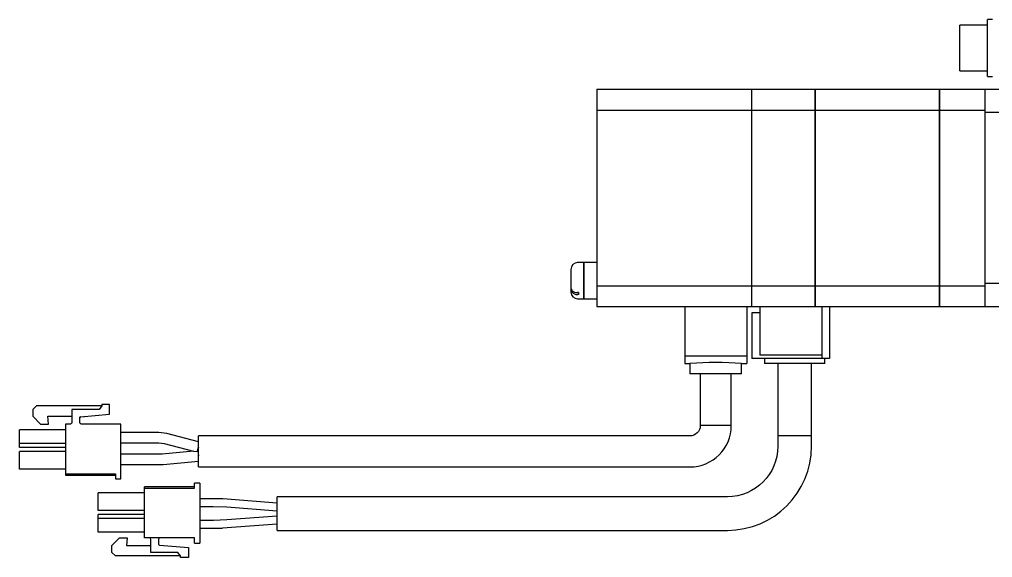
# Model space of a CAD drawing. Extents: x 0 to 1546, y -8 to 1243.
# Drawn here: x 388.6 to 576.7, y 246.1 to 350.1 of the extents above; entities that cross this region are included whole.
import ezdxf

# ---------------------------------------------------------------- set-up
doc = ezdxf.new("R2010")
doc.units = 0
doc.header["$LTSCALE"] = 0.5
doc.layers.add('MSM_CONTINUOUS', color=7, linetype='CONTINUOUS')

msp = doc.modelspace()

# ---------------------------------------------------------------- linework, layer by layer
at = {"layer": 'MSM_CONTINUOUS', "linetype": 'CONTINUOUS'}
for p, q in [((575.66, 339.1), (575.66, 350.1)), ((576.66, 350.1), (575.66, 350.1)), ((570.36, 340.17), (570.36, 349.02)), ((575.66, 349.02), (570.36, 349.02)), ((570.36, 340.17), (575.66, 340.17)), ((575.66, 339.1), (576.66, 339.1)), ((500.16, 336.6), (530.11, 336.6)), ((500.16, 336.6), (500.16, 294.6)), ((530.11, 294.6), (530.11, 336.6)), ((530.11, 336.55), (530.16, 336.55)), ((530.16, 336.6), (542.41, 336.6)), ((530.16, 294.6), (530.16, 336.6)), ((542.41, 294.6), (542.41, 336.6)), ((542.41, 336.55), (542.46, 336.55)), ((542.46, 336.6), (566.41, 336.6)), ((542.46, 294.6), (542.46, 336.6)), ((566.41, 294.6), (566.41, 336.6)), ((566.41, 336.55), (566.46, 336.55)), ((566.46, 336.6), (585.16, 336.6)), ((566.46, 294.6), (566.46, 336.6)), ((575.16, 336.6), (575.16, 294.6)), ((500.16, 332.57), (530.11, 332.57)), ((530.11, 332.31), (530.16, 332.31)), ((530.16, 332.57), (542.41, 332.57)), ((542.41, 332.31), (542.46, 332.31)), ((542.46, 332.57), (566.41, 332.57)), ((566.41, 332.31), (566.46, 332.31)), ((566.46, 332.57), (575.16, 332.57)), ((585.16, 332.1), (575.16, 332.1)), ((575.16, 299.1), (585.16, 299.1)), ((500.16, 298.63), (530.11, 298.63)), ((530.11, 298.89), (530.16, 298.89)), ((530.16, 298.63), (542.41, 298.63)), ((542.41, 298.89), (542.46, 298.89)), ((542.46, 298.63), (566.41, 298.63)), ((566.41, 298.89), (566.46, 298.89)), ((566.46, 298.63), (575.16, 298.63)), ((497.66, 296.1), (500.16, 296.1)), ((500.16, 294.6), (530.11, 294.6)), ((517.16, 294.6), (517.16, 283.6)), ((529.16, 294.6), (529.16, 283.6)), ((530.11, 294.65), (530.16, 294.65)), ((530.16, 294.6), (566.41, 294.6)), ((531.66, 294.6), (531.66, 285.2)), ((542.41, 294.65), (542.46, 294.65)), ((543.66, 294.6), (543.66, 284.6)), ((545.16, 294.6), (545.16, 284.6)), ((566.41, 294.65), (566.46, 294.65)), ((566.46, 294.6), (609.16, 294.6)), ((531.66, 293.4), (530.16, 293.4)), ((530.16, 293.4), (530.16, 284.6)), ((529.16, 285.03), (517.16, 285.03)), ((545.16, 284.6), (530.16, 284.6)), ((543.66, 285.2), (531.66, 285.2)), ((532.59, 284.6), (532.59, 283.6)), ((544.23, 283.6), (544.23, 284.6)), ((517.16, 283.6), (518.16, 283.6)), ((518.16, 283.6), (518.16, 281.6)), ((528.16, 283.6), (529.16, 283.6)), ((528.16, 281.6), (528.16, 283.6)), ((544.23, 283.6), (532.59, 283.6)), ((535.16, 283.6), (535.16, 267.6)), ((541.66, 267.6), (541.66, 283.6)), ((528.16, 281.6), (518.16, 281.6)), ((520.16, 281.6), (520.16, 271.6)), ((526.16, 271.6), (526.16, 281.6)), ((391.86, 275.4), (391.16, 274.7)), ((391.16, 274.7), (391.16, 273.4)), ((404.46, 275.4), (391.86, 275.4)), ((398.71, 274.7), (398.71, 272.2)), ((403.96, 274.7), (398.71, 274.7)), ((404.46, 275.4), (403.96, 274.7)), ((404.46, 275.7), (404.46, 275.4)), ((405.96, 275.7), (404.46, 275.7)), ((405.96, 273.79), (405.96, 275.7)), ((391.16, 273.4), (392.66, 271.9)), ((391.16, 273.4), (392.66, 271.9)), ((394.03, 273.4), (398.71, 273.4)), ((394.16, 271.9), (394.03, 273.4)), ((394.03, 273.4), (398.71, 273.4)), ((400.21, 272.2), (400.21, 273.1)), ((400.4, 273.3), (405.96, 273.79)), ((400.4, 273.3), (405.96, 273.79)), ((400.4, 273.3), (401.55, 273.4)), ((400.4, 273.3), (401.55, 273.4)), ((401.55, 273.4), (401.55, 273.4)), ((392.66, 271.9), (394.16, 271.9)), ((392.66, 271.9), (394.16, 271.9)), ((398.41, 271.9), (397.46, 271.9)), ((397.46, 271.9), (397.46, 262.3)), ((408.16, 271.9), (400.51, 271.9)), ((408.16, 261.3), (408.16, 271.9)), ((526.16, 271.6), (520.16, 271.6)), ((397.46, 270.8), (388.56, 270.8)), ((388.56, 267.4), (388.56, 270.8)), ((415.52, 270.27), (408.16, 270.27)), ((417.04, 270.08), (415.52, 270.27)), ((423.16, 268.48), (417.04, 270.08)), ((423.16, 263.6), (423.16, 269.6)), ((518.16, 269.6), (423.16, 269.6)), ((541.66, 269.6), (535.16, 269.6)), ((397.46, 268.15), (388.56, 268.15)), ((397.46, 267.4), (388.56, 267.4)), ((397.46, 267.4), (388.56, 267.4)), ((408.16, 268.27), (415.52, 268.27)), ((415.52, 268.27), (416.53, 268.15)), ((416.53, 268.15), (422.22, 266.66)), ((423.16, 267.45), (422.94, 266.61)), ((422.98, 266.74), (423.16, 267.45)), ((388.56, 263.2), (388.56, 266.6)), ((397.46, 266.6), (388.56, 266.6)), ((416.07, 266.07), (408.16, 266.07)), ((416.16, 266.08), (416.07, 266.07)), ((422.22, 266.66), (416.16, 266.08)), ((422.22, 266.66), (422.94, 266.61)), ((422.98, 266.74), (422.94, 266.61)), ((422.94, 266.61), (422.98, 266.74)), ((423.07, 266.75), (422.98, 266.74)), ((423.07, 266.75), (423.16, 265.75)), ((408.16, 264.07), (416.07, 264.07)), ((416.07, 264.07), (416.36, 264.09)), ((416.36, 264.09), (423.16, 264.75)), ((423.16, 263.6), (518.16, 263.6)), ((397.46, 263.2), (388.56, 263.2)), ((397.46, 263.2), (388.56, 263.2)), ((397.46, 262.3), (407.16, 262.3)), ((397.46, 262.3), (407.16, 262.3)), ((397.46, 262.3), (397.46, 262.05)), ((397.46, 262.05), (407.16, 262.05)), ((407.16, 262.3), (407.16, 261.3)), ((407.16, 261.3), (408.16, 261.3)), ((407.16, 261.3), (408.16, 261.3)), ((412.71, 249.9), (412.71, 259.75)), ((422.41, 259.75), (412.71, 259.75)), ((422.41, 259.5), (422.41, 260.5)), ((423.41, 260.5), (422.41, 260.5)), ((423.41, 260.5), (423.41, 248.9)), ((403.81, 255.2), (403.81, 258.6)), ((412.71, 258.6), (403.81, 258.6)), ((412.71, 259.5), (422.41, 259.5)), ((438.41, 251.35), (438.41, 257.85)), ((525.41, 257.85), (438.41, 257.85)), ((427.02, 257.47), (423.41, 257.47)), ((423.41, 255.97), (426.04, 255.97)), ((426.04, 255.97), (428.68, 255.87)), ((438.41, 256.6), (427.87, 257.44)), ((428.68, 255.87), (438.36, 255.1)), ((412.71, 255.2), (403.81, 255.2)), ((412.71, 254.4), (403.81, 254.4)), ((403.81, 251), (403.81, 254.4)), ((438.36, 254.1), (428.68, 253.37)), ((438.36, 254.1), (438.41, 254.07)), ((412.71, 253.65), (403.81, 253.65)), ((426.05, 253.27), (423.41, 253.27)), ((428.68, 253.37), (426.05, 253.27)), ((427.84, 251.81), (438.41, 252.6)), ((412.71, 251), (403.81, 251)), ((423.41, 251.77), (427.04, 251.77)), ((438.41, 251.35), (525.41, 251.35)), ((406.41, 248.4), (407.91, 249.9)), ((406.41, 247.1), (406.41, 248.4)), ((407.91, 249.9), (409.41, 249.9)), ((409.41, 249.9), (409.28, 248.4)), ((409.28, 248.4), (413.96, 248.4)), ((422.41, 249.9), (412.71, 249.9)), ((413.96, 247.1), (413.96, 249.6)), ((415.46, 249.6), (415.46, 248.7)), ((415.65, 248.5), (421.21, 248.01)), ((422.41, 248.9), (422.41, 249.9)), ((422.41, 248.9), (423.41, 248.9)), ((407.11, 246.4), (406.41, 247.1)), ((419.21, 247.1), (413.96, 247.1)), ((419.71, 246.4), (419.21, 247.1)), ((421.21, 248.01), (421.21, 246.1)), ((419.71, 246.4), (407.11, 246.4)), ((419.71, 246.1), (419.71, 246.4)), ((421.21, 246.1), (419.71, 246.1))]:
    msp.add_line(p, q, dxfattribs=at)
at = {"layer": 'MSM_CONTINUOUS'}
for p, q in [((497.61, 303.1), (496.46, 303.1)), ((497.61, 303.1), (497.61, 296.1)), ((497.66, 303.05), (497.61, 303.05)), ((497.66, 303.1), (497.66, 296.1)), ((500.16, 303.1), (497.66, 303.1)), ((495.16, 301.8), (495.16, 297.4)), ((496.66, 297.31), (496.46, 297.31)), ((496.66, 297.31), (496.66, 296.95)), ((496.66, 296.95), (496.46, 296.95)), ((496.46, 296.1), (497.61, 296.1)), ((497.61, 296.15), (497.66, 296.15))]:
    msp.add_line(p, q, dxfattribs=at)
for centre, radius, start, end in [((496.46, 301.8), 1.3, 90, 180), ((495.92, 297.9), 0.751, 181.7681, 218.8955), ((496.46, 297.4), 1.3, 180, 270), ((495.92, 298.25), 0.754, 185.8166, 221.8939), ((496.39, 298.36), 1.41, 221.3743, 272.8178), ((496.37, 298.69), 1.39, 222.8199, 273.04)]:
    msp.add_arc(centre, radius, start, end, dxfattribs=at)
at = {"layer": 'MSM_CONTINUOUS', "linetype": 'CONTINUOUS'}
for centre, radius, start, end in [((523.16, 223.81), 60, 85.2198, 94.7802), ((400.41, 273.1), 0.2, 95, 180), ((400.41, 273.1), 0.2, 95, 180), ((518.16, 271.6), 8, 270, 0), ((525.41, 267.6), 16.25, 270, 0), ((427.02, 246.72), 10.75, 85.452, 90), ((427.04, 262.52), 10.75, 270, 274.2892), ((413.66, 249.6), 0.3, 0, 90), ((415.76, 249.6), 0.3, 90, 180), ((415.66, 248.7), 0.2, 180, 265)]:
    msp.add_arc(centre, radius, start, end, dxfattribs=at)
at = {"layer": 'MSM_CONTINUOUS', "linetype": 'CONTINUOUS', "extrusion": (0, 0, -1)}
for centre, radius, start, end in [((-400.41, 273.1), 0.2, 0, 85), ((-400.41, 273.1), 0.2, 360, 85), ((-398.41, 272.2), 0.3, 180, 270), ((-400.51, 272.2), 0.3, 270, 360), ((-518.16, 271.6), 2, 180, 270), ((-525.41, 267.6), 9.75, 180, 270)]:
    msp.add_arc(centre, radius, start, end, dxfattribs=at)

doc.saveas('drawing.dxf')
